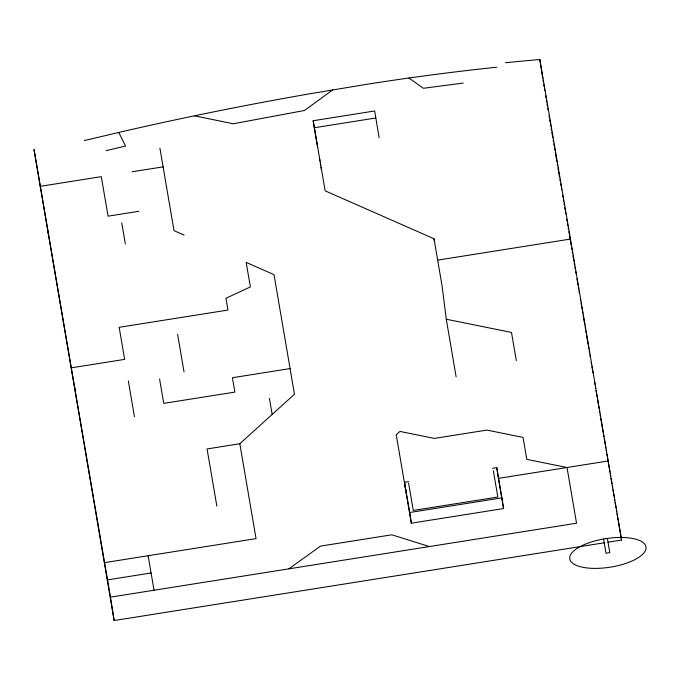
<?xml version="1.0" encoding="UTF-8"?>
<svg xmlns="http://www.w3.org/2000/svg" width="680" height="680" viewBox="0 0 680 680"><rect width="100%" height="100%" fill="white"/><g stroke="black" fill="none" stroke-linecap="round" stroke-linejoin="round"><path stroke-width="1.02" d="M216.861 506.183L207.077 448.944L239.827 443.742L294.457 394.221L274.023 274.661L246.177 262.403L250.368 286.926L225.939 298.265L227.953 310.054L119.161 327.309L124.644 359.38L71.29 367.846L34 149.43L114.146 620.534L604.8 542.708M332.775 89.862L304.453 110.492L233.274 123.777L194.54 115.812A1288.846 482.808 -8.9 0 0 118.77 132.439L84.456 140.547M288.856 568.846L320.501 546.108L391.833 534.794L429.377 546.558M106.072 150.654L125.553 146.055L118.77 132.439M194.54 115.812L197.838 115.115A1370.217 513.289 -8.9 0 1 309.026 93.916L365.032 84.584A951.813 356.558 -8.9 0 1 496.672 67.227M317.637 147.526L313.157 120.734L374.663 110.976L379.142 137.768M314.253 127.755L375.76 117.997M40.256 186.337L101.303 176.656L108.06 216.163L138.814 211.284M132.056 171.776L163.106 166.855M437.673 260.134L570.461 239.071L621.579 540.048L607.946 542.215M290.071 368.577L232.416 377.723L234.872 392.096L163.752 403.376L159.57 378.938M406.19 493.008L404.506 482.307L408.705 481.644M492.575 468.341L496.774 467.679L503.608 508.555L411.349 523.192L396.227 434.767L399.908 431.434L434.375 438.404L486.871 430.083L523.039 437.401L526.796 459.357L567.027 467.5L576.546 523.217L110.483 597.134L71.29 367.846M496.774 467.679L498.448 478.371L608.387 460.938M404.506 482.307L409.675 512.499L501.933 497.862M104.584 562.64L256.046 538.619L239.827 443.742M107.534 579.887L151.088 572.985M463.139 83.07L423.385 88.29L408.909 78.013M505.512 62.704L539.81 59.466L570.461 239.071M313.157 120.734L325.142 190.833L434.019 238.765L442.094 286.008L446.284 319.234L511.496 332.435L516.315 360.629M184.11 235.076L174.004 230.63L159.91 148.172M544.391 88.519L544.748 90.61M545.64 95.837L545.998 97.928M546.354 100.019L546.712 102.11M547.068 104.193L547.425 106.284M547.783 108.375L548.139 110.466M549.032 115.694L549.389 117.784M549.746 119.876L550.103 121.967M550.46 124.057L550.825 126.148M551.183 128.239L551.539 130.331M551.896 132.421L552.789 137.641M553.146 139.731L553.503 141.822M553.86 143.913L554.217 146.005M554.574 148.095L554.931 150.186M555.288 152.278L556.894 161.687M557.251 163.778L557.608 165.861M557.965 167.952L558.322 170.043M558.679 172.133L559.581 177.361M559.938 179.452L560.294 181.543M560.652 183.634L561.009 185.725M561.365 187.816L561.722 189.907M562.615 195.135L562.972 197.217M563.329 199.308L563.686 201.399M564.043 203.49L564.4 205.581M564.757 207.672L565.114 209.763M565.471 211.854L565.828 213.945M566.721 219.173L567.077 221.263M567.435 223.354L567.792 225.446M568.157 227.528L568.514 229.619M568.871 231.71L569.228 233.801M569.585 235.892L571.192 245.301M571.548 247.393L571.906 249.483M572.262 251.575L572.619 253.666M572.976 255.756L573.869 260.975M574.226 263.067L574.583 265.157M574.94 267.249L575.297 269.339M575.654 271.43L576.011 273.522M576.912 278.749L577.269 280.84M577.626 282.931L577.983 285.022M578.34 287.113L578.697 289.195M579.054 291.286L579.411 293.377M580.303 298.605L580.66 300.696M581.017 302.787L581.375 304.878M581.731 306.969L582.088 309.06M582.446 311.151L582.803 313.242M583.159 315.333L584.766 324.734M585.123 326.825L585.488 328.916M585.846 331.007L586.202 333.098M586.56 335.189L588.166 344.599M588.523 346.69L588.88 348.78M589.237 350.863L589.594 352.954M589.951 355.045L590.308 357.136M591.2 362.363L591.558 364.454M591.914 366.546L592.271 368.637M592.629 370.727L592.986 372.819M594.601 382.219L594.957 384.31M595.314 386.401L595.671 388.493M596.029 390.583L596.385 392.675M596.742 394.765L597.1 396.856M597.457 398.947L598.349 404.175M598.706 406.266L599.063 408.357M599.42 410.448L599.777 412.53M600.134 414.622L600.491 416.712M600.848 418.803L603.177 432.395M603.534 434.486L603.891 436.577M604.248 438.668L605.14 443.887M605.498 445.978L605.854 448.069M606.212 450.16L606.568 452.251M606.925 454.342L607.283 456.433M607.639 458.524L609.246 467.933M609.603 470.024L609.96 472.115M610.317 474.198L610.674 476.289M611.031 478.38L611.932 483.608M612.289 485.698L612.646 487.789M613.003 489.881L613.36 491.971M613.717 494.062L614.074 496.154M614.431 498.244L614.788 500.335M615.145 502.427L616.038 507.646M616.394 509.737L616.751 511.827M617.108 513.918L617.465 516.01M617.822 518.101L618.179 520.192M618.537 522.283L621.579 540.048M607.376 538.415L609.798 552.619L605.99 553.222L603.568 539.019M498.448 478.371L503.608 508.555M493.348 470.738L497.837 497.037L413.27 510.45L408.603 483.14M446.284 319.234L456.127 376.83M319.591 158.958L319.94 161.007M320.288 163.055L320.637 165.095M320.986 167.144L321.343 169.192M269.433 398.421L272.17 414.426M177.607 334.279L184.025 371.85M121.745 222.853L125.367 244.035M128.333 380.945L134.436 416.687M148.138 555.73L154.037 590.231M539.81 59.466L542.733 78.132M543.057 80.206L543.38 82.28M543.711 84.354L544.034 86.428M434.019 238.765L434.333 240.771M409.675 512.499L411.349 523.192M110.483 597.134L114.146 620.534M74.417 385.841L74.97 389.402M47.931 230.902L48.484 234.473M605.463 538.67L600.508 539.58A38.581 14.45 -8.9 0 0 577.073 565.667A38.581 14.45 -8.9 0 0 641.342 555.475A38.581 14.45 -8.9 0 0 610.453 538.008L605.463 538.67"/></g></svg>
